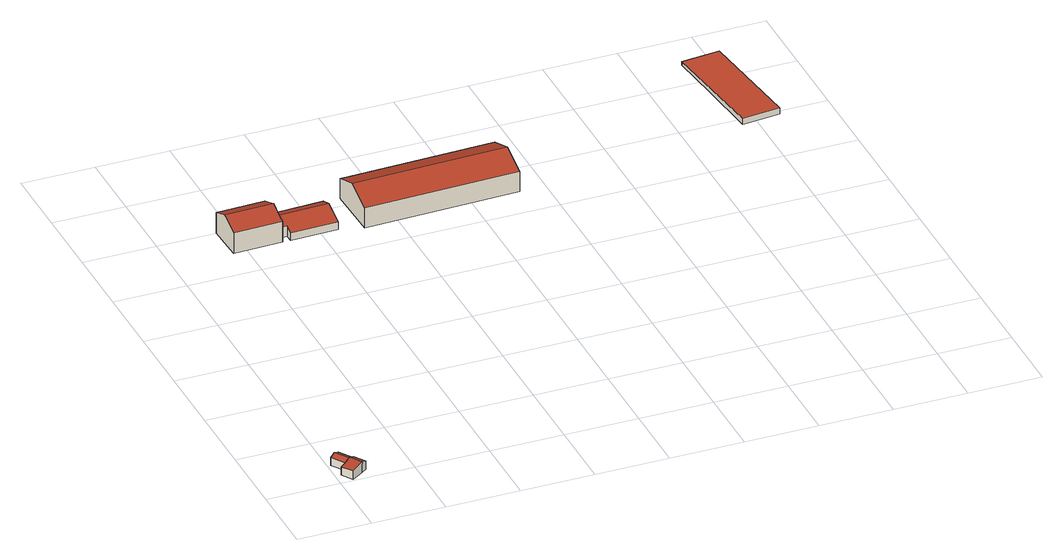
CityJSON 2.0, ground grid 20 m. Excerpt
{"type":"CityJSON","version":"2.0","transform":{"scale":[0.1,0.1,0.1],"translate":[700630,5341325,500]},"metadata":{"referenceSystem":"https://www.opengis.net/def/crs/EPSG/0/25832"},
"CityObjects":{
"building1":{"type":"Building","attributes":{"Gemeindeschluessel":"09184112","HoeheDach":"503.570","HoeheGrund":"500.383","Methode":"2000","NiedrigsteTraufeDesGebaeudes":"502.640","Geometrietyp2DReferenz":"3000","function":"31001_2000","roofType":"3100","measuredHeight":3.19,"storeysAboveGround":1},"geometry":[{"type":"Solid","lod":"2","boundaries":[[[[0,1,2,3]],[[4,5,6,7]],[[8,9,10,11,12,13]],[[14,15,13,12,16,17]],[[5,4,9,8,18]],[[18,8,13,15,19,20]],[[21,6,5,18,20]],[[20,19,22,21]],[[11,0,16,12]],[[10,1,0,11]],[[19,15,14,22]],[[17,16,0,3]],[[22,14,17,3,2,7,6,21]],[[2,1,10,9,4,7]]]],"semantics":{"surfaces":[{"type":"WallSurface"},{"type":"RoofSurface","Dachneigung":"69.718","Dachorientierung":"56.695","Flaeche":"6.818","Z_MAX":"3.187","Z_MAX_ASL":"503.570","Z_MIN":"2.567","Z_MIN_ASL":"502.950"},{"type":"RoofSurface","Dachneigung":"78.796","Dachorientierung":"236.686","Flaeche":"14.333","Z_MAX":"3.187","Z_MAX_ASL":"503.570","Z_MIN":"2.432","Z_MIN_ASL":"502.815"},{"type":"RoofSurface","Dachneigung":"65.057","Dachorientierung":"236.766","Flaeche":"8.076","Z_MAX":"3.018","Z_MAX_ASL":"503.401","Z_MIN":"2.267","Z_MIN_ASL":"502.650"},{"type":"RoofSurface","Dachneigung":"65.629","Dachorientierung":"56.711","Flaeche":"8.368","Z_MAX":"3.018","Z_MAX_ASL":"503.401","Z_MIN":"2.257","Z_MIN_ASL":"502.640"},{"type":"GroundSurface"}],"values":[[0,0,0,0,1,2,0,0,3,4,0,0,5,0]]}}]},
"building2":{"type":"Building","attributes":{"Gemeindeschluessel":"09184112","HoeheDach":"509.390","HoeheGrund":"501.228","Methode":"2000","NiedrigsteTraufeDesGebaeudes":"507.190","Geometrietyp2DReferenz":"3000","function":"31001_1000","roofType":"3100","measuredHeight":8.16,"storeysAboveGround":2},"address":[{"country":"Germany","locality":"Aschheim","thoroughfareName":"Mühlenstraße 13a"}],"geometry":[{"type":"Solid","lod":"2","boundaries":[[[[23,24,25,26,27,28]],[[29,30,28,27,31,32]],[[33,34,35,36]],[[26,25,37,38]],[[34,30,29,35]],[[23,33,36,39]],[[32,31,38,37,40,39,36,35,29]],[[24,23,39,40]],[[25,24,40,37]],[[27,26,38,31]],[[34,33,23,28,30]]]],"semantics":{"surfaces":[{"type":"RoofSurface","Dachneigung":"67.312","Dachorientierung":"358.231","Flaeche":"75.755","Z_MAX":"8.162","Z_MAX_ASL":"509.390","Z_MIN":"5.962","Z_MIN_ASL":"507.190"},{"type":"WallSurface"},{"type":"GroundSurface"},{"type":"RoofSurface","Dachneigung":"67.312","Dachorientierung":"178.230","Flaeche":"75.706","Z_MAX":"8.162","Z_MAX_ASL":"509.390","Z_MIN":"5.962","Z_MIN_ASL":"507.190"}],"values":[[0,1,1,1,1,1,2,1,1,1,3]]}}]},
"building3":{"type":"Building","attributes":{"Gemeindeschluessel":"09184112","HoeheDach":"505.630","HoeheGrund":"501.257","Methode":"2000","NiedrigsteTraufeDesGebaeudes":"503.525","Geometrietyp2DReferenz":"3000","function":"31001_2000","roofType":"3100","measuredHeight":4.37,"storeysAboveGround":1},"geometry":[{"type":"Solid","lod":"2","boundaries":[[[[41,42,43,44,45]],[[43,46,47,44]],[[46,48,49,47]],[[50,41,45,51]],[[52,53,54,55]],[[56,57,53,52,42,58,59]],[[51,45,44,47,49,60,55,54,61,62,63]],[[42,52,64,48,46,43]],[[57,56,62,61]],[[63,62,56,59]],[[48,64,60,49]],[[53,57,61,54]],[[63,59,58,50,51]],[[58,42,41,50]],[[64,52,55,60]]]],"semantics":{"surfaces":[{"type":"WallSurface"},{"type":"RoofSurface","Dachneigung":"69.786","Dachorientierung":"178.220","Flaeche":"86.246","Z_MAX":"4.373","Z_MAX_ASL":"505.630","Z_MIN":"2.268","Z_MIN_ASL":"503.525"},{"type":"GroundSurface"},{"type":"RoofSurface","Dachneigung":"69.758","Dachorientierung":"358.240","Flaeche":"56.120","Z_MAX":"4.373","Z_MAX_ASL":"505.630","Z_MIN":"3.075","Z_MIN_ASL":"504.332"}],"values":[[0,0,0,0,0,1,2,3,0,0,0,0,0,0,0]]}}]},
"building4":{"type":"Building","attributes":{"Gemeindeschluessel":"09184112","HoeheDach":"509.805","HoeheGrund":"501.059","Methode":"2000","NiedrigsteTraufeDesGebaeudes":"506.899","Geometrietyp2DReferenz":"3000","function":"31001_2000","roofType":"3100","measuredHeight":8.75,"storeysAboveGround":1},"geometry":[{"type":"Solid","lod":"2","boundaries":[[[[65,66,67,68,69,70]],[[68,71,72,69]],[[73,74,72,71,75,76]],[[75,71,68,67]],[[70,69,72,74,73,65]],[[76,66,65,73]],[[76,75,67,66]]]],"semantics":{"surfaces":[{"type":"WallSurface"},{"type":"RoofSurface","Dachneigung":"68.881","Dachorientierung":"358.302","Flaeche":"338.697","Z_MAX":"8.746","Z_MAX_ASL":"509.805","Z_MIN":"5.840","Z_MIN_ASL":"506.899"},{"type":"GroundSurface"},{"type":"RoofSurface","Dachneigung":"68.829","Dachorientierung":"178.316","Flaeche":"337.831","Z_MAX":"8.746","Z_MAX_ASL":"509.805","Z_MIN":"5.840","Z_MIN_ASL":"506.899"}],"values":[[0,0,0,1,2,0,3]]}}]},
"building5":{"type":"Building","attributes":{"Gemeindeschluessel":"09184112","HoeheDach":"504.529","HoeheGrund":"499.310","Methode":"2000","NiedrigsteTraufeDesGebaeudes":"503.831","Geometrietyp2DReferenz":"3000","function":"53001_1800","roofType":"1000","measuredHeight":5.22},"geometry":[{"type":"Solid","lod":"2","boundaries":[[[[77,78,79,80]],[[81,82,83,84]],[[81,78,77,82]],[[79,85,84,83,86,80]],[[77,80,86,83,82]],[[81,84,85,79,78]]]],"semantics":{"surfaces":[{"type":"WallSurface"},{"type":"RoofSurface","Dachneigung":"88.737","Dachorientierung":"353.986","Flaeche":"332.274","Z_MAX":"5.219","Z_MAX_ASL":"504.529","Z_MIN":"4.521","Z_MIN_ASL":"503.831"},{"type":"GroundSurface"}],"values":[[0,0,1,2,0,0]]}}]}
},
"vertices":[
[23,96,34],[37,106,26],[37,106,4],[23,96,4],[83,36,29],[69,27,36],[69,27,4],[83,36,4],[48,58,36],[62,68,29],[62,68,26],[48,58,34],[35,49,26],[35,49,32],[36,48,4],[36,48,32],[10,87,27],[10,87,4],[69,26,36],[17,36,28],[37,6,28],[37,6,4],[17,36,4],
[290,1142,94],[290,1147,92],[289,1177,79],[288,1194,72],[156,1190,72],[157,1138,94],[159,1085,12],[159,1085,72],[156,1190,12],[157,1138,12],[291,1107,79],[292,1089,72],[292,1089,12],[291,1107,12],[289,1177,12],[288,1194,12],[290,1142,12],[290,1147,12],
[290,1142,35],[290,1142,56],[290,1147,54],[290,1147,13],[290,1142,13],[289,1177,43],[289,1177,13],[310,1177,43],[310,1177,13],[291,1107,35],[291,1107,13],[440,1146,56],[441,1111,43],[441,1111,13],[440,1146,13],[313,1085,35],[442,1089,35],[291,1107,43],[312,1107,43],[439,1181,13],[442,1089,13],[313,1085,13],[312,1107,13],[439,1181,43],
[507,1074,11],[507,1074,69],[504,1149,98],[502,1224,69],[502,1224,11],[504,1149,11],[922,1237,69],[922,1237,11],[927,1086,11],[924,1161,11],[924,1161,98],[927,1086,69],
[1514,1455,38],[1619,1466,38],[1619,1466,28],[1514,1455,28],[1652,1151,45],[1548,1140,45],[1548,1140,28],[1652,1151,28],[1634,1322,28],[1530,1311,28]
]}
